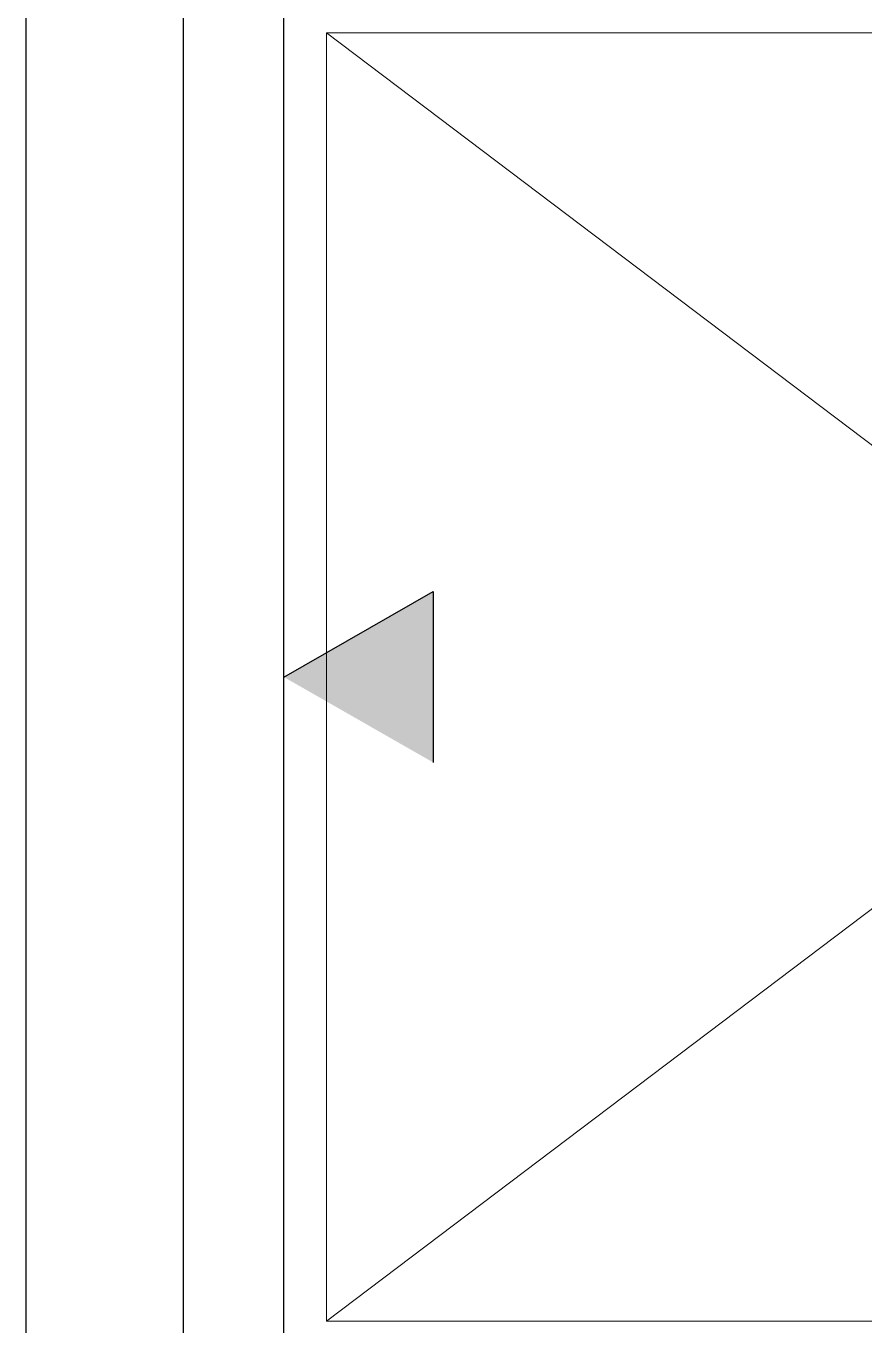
# Model space of a CAD drawing. Header units: inches. Extents: x -167 to 6071, y -6287 to -2731.
# Drawn here: x -112.1 to -82.8, y -5975.22 to -5929.83 of the extents above; entities that cross this region are included whole.
import ezdxf

# ---------------------------------------------------------------- set-up
doc = ezdxf.new("R2010")
doc.units = ezdxf.units.IN
doc.header["$LTSCALE"] = 96
doc.header["$MEASUREMENT"] = 0
doc.layers.add('Furniture', color=7, linetype='Continuous', lineweight=5, true_color=0x994d00)
doc.layers.add('PDF_Geometry', color=7, linetype='Continuous', true_color=0x4a4a4a)
doc.layers.add('PDF_Solid Fills', color=7, linetype='Continuous')

msp = doc.modelspace()

# ---------------------------------------------------------------- linework, layer by layer
at = {"layer": 'Furniture', "transparency": 33554687}
msp.add_lwpolyline([(-42.07, -5930.069), (-42.07, -5975.082), (-101.59, -5975.082), (-101.59, -5930.069)], close=True, dxfattribs=at)
for points in [[(-101.59, -5930.069), (-73.43, -5951.349)], [(-73.43, -5953.802), (-101.59, -5975.082)]]:
    msp.add_lwpolyline(points, dxfattribs=at)
at = {"layer": 'PDF_Geometry', "color": 7}
for points in [[(-103.083, -5988.575), (-103.083, -5816.575), (-43.083, -5816.575), (-43.083, -5844.629), (-34.603, -5853.109), (-32.097, -5850.655), (-39.563, -5843.189), (-39.563, -5832.575), (24.917, -5832.575), (24.917, -5872.575), (-10.177, -5872.575), (-15.137, -5867.615), (-17.59, -5870.069), (-13.75, -5873.962), (-16.577, -5876.789), (-14.07, -5879.295), (-10.87, -5876.095), (76.97, -5876.095), (76.97, -5872.575), (69.93, -5872.575), (69.93, -5864.575), (66.41, -5864.575), (66.41, -5872.575)], [(-103.083, -5918.975), (-112.097, -5918.975), (-112.097, -5997.589), (-89.803, -5997.589), (-89.803, -5988.575)], [(-106.603, -5918.975), (-106.603, -5992.095), (-89.803, -5992.095)], [(-103.083, -5952.575), (-97.857, -5949.589), (-97.857, -5955.562)]]:
    msp.add_lwpolyline(points, dxfattribs=at)
at = {"layer": 'PDF_Solid Fills', "transparency": 33554559}
for points in [[(-97.857, -5949.589), (-97.857, -5952.575), (-103.083, -5952.575)], [(-103.083, -5952.575), (-97.857, -5952.575), (-97.857, -5955.562)]]:
    msp.add_solid(points, dxfattribs=at)

doc.saveas('drawing.dxf')
